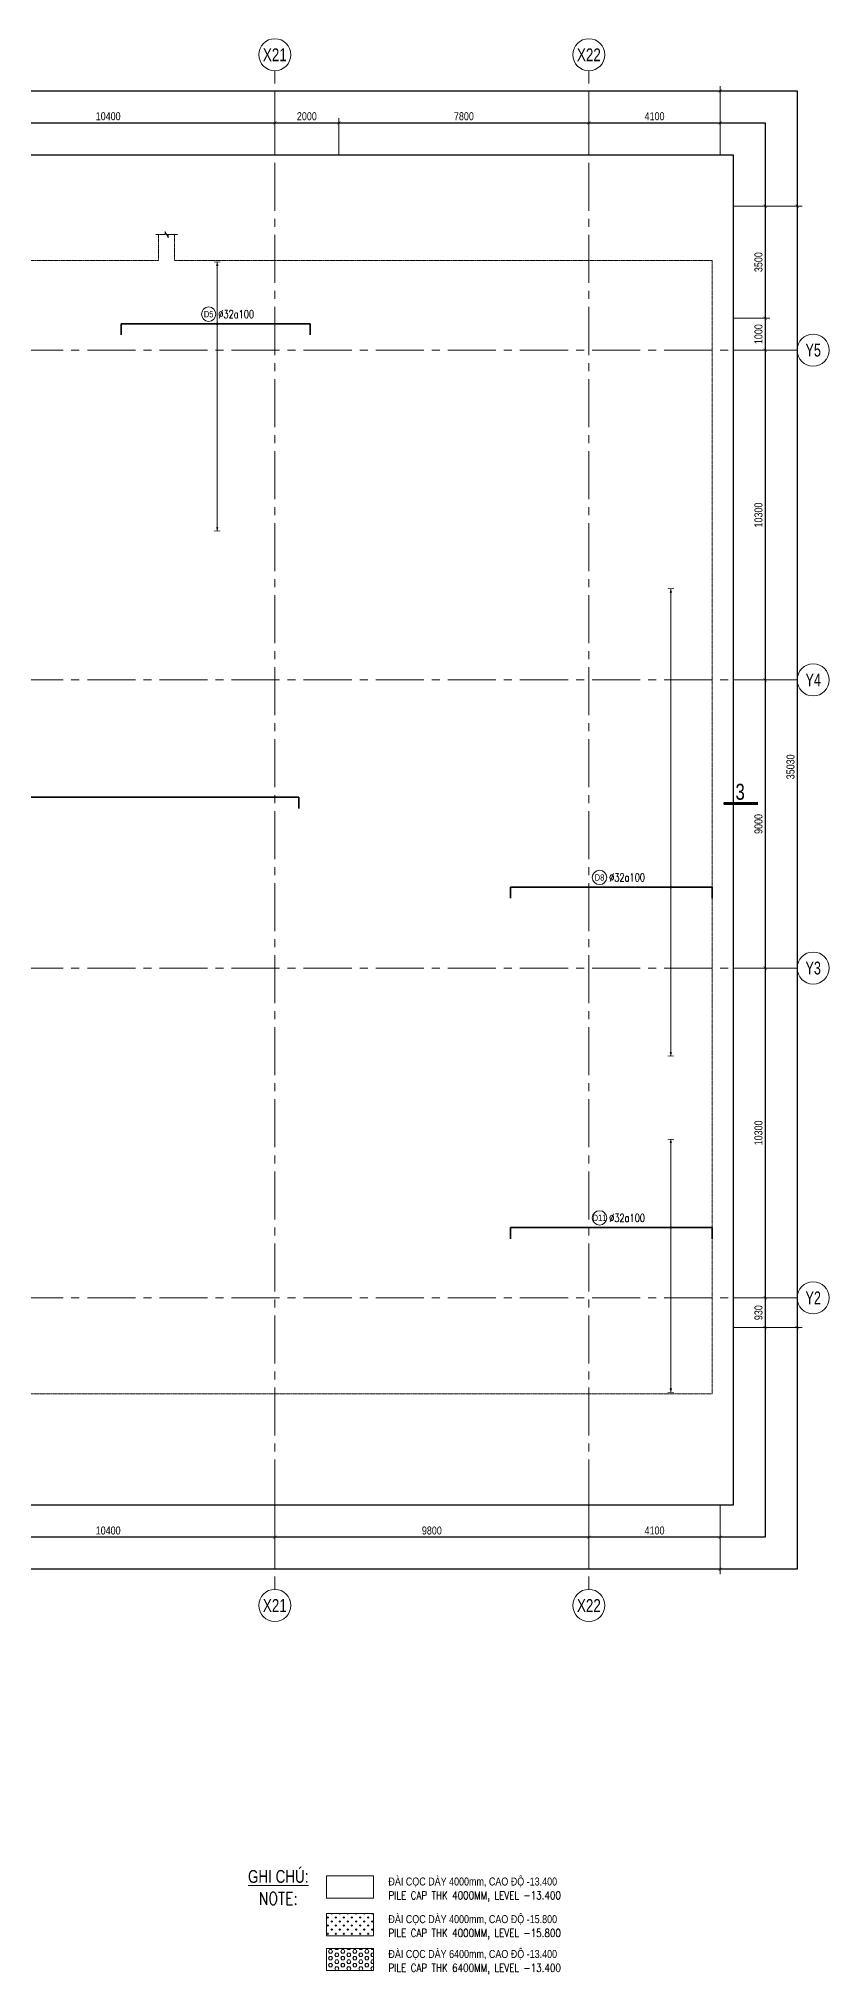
# Model space of a CAD drawing. Header units: millimetres. Extents: x -134772 to 596971, y -129535 to 35703.
# Drawn here: x 384290 to 408955, y -48758 to 11704 of the extents above; entities that cross this region are included whole.
import ezdxf
from ezdxf.enums import TextEntityAlignment as Align

# ---------------------------------------------------------------- set-up
doc = ezdxf.new("R2010")
doc.units = ezdxf.units.MM
doc.header["$MEASUREMENT"] = 0
for name, pattern in [('DASHED2', [0.375, 0.25, -0.125]), ('HIDDEN', [0.375, 0.25, -0.125]), ('POD_Grid$0$CENTER2', [1.125, 0.75, -0.125, 0.125, -0.125])]:
    doc.linetypes.add(name, pattern=pattern)
doc.layers.get('Defpoints').update_dxf_attribs({"color": 252})
for name, color, linetype, lineweight in [('NDC_S_ANNO', 7, 'Continuous', 20), ('NDC_S_CONTINUOUS', 3, 'Continuous', 20), ('NDC_S_DIM', 1, 'Continuous', 9), ('NDC_S_ENG TITLE', 3, 'Continuous', 20), ('NDC_S_HATCH MATERIAL', 8, 'Continuous', 13), ('NDC_S_REBAR', 4, 'Continuous', 35), ('NDC_S_SLAB', 2, 'Continuous', 18), ('NDC_S_TEXT SYMBOL', 7, 'Continuous', 20), ('NDC_S_VN TEXT', 7, 'Continuous', 9), ('NDC_S_VN TITLE', 6, 'Continuous', 9), ('POD_Grid$0$NDC_S_AXIS', 5, 'POD_Grid$0$CENTER2', 13), ('POD_Grid$0$NDC_S_SYMBOL', 1, 'Continuous', 15), ('POD_Grid$0$NDC_S_TEXT SYMBOL', 7, 'Continuous', 20)]:
    doc.layers.add(name, color=color, linetype=linetype, lineweight=lineweight)
doc.styles.add('ARIAL', font='arial.ttf', dxfattribs={"width": 0.8})
doc.styles.add('NDC_ANNO', font='', dxfattribs={"width": 0.8})
doc.styles.add('NDC_ARIAL', font='arial.ttf', dxfattribs={"width": 0.8})
doc.styles.add('NDC_EN TXT', font='romans.shx', dxfattribs={"width": 0.8})
doc.styles.add('NDC_ROMANS', font='romans.shx', dxfattribs={"width": 0.8})
doc.styles.add('POD_Grid$0$NDC_ANNO', font='', dxfattribs={"width": 0.8})
doc.styles.get('NDC_ANNO').set_extended_font_data('Dotum')
doc.styles.get('POD_Grid$0$NDC_ANNO').set_extended_font_data('Dotum')
doc.dimstyles.new('NDC_1-100', dxfattribs={"dimscale": 100, "dimtxt": 2.5, "dimasz": 1, "dimexe": 1.5, "dimexo": 0, "dimgap": 0.8, "dimtad": 1, "dimdec": 0, "dimdsep": 46, "dimtxsty": 'NDC_ARIAL', "dimblk": 'DIMMARK', "dimcen": 49999.938995, "dimdle": 1.5, "dimclrd": 1, "dimclre": 1, "dimclrt": 3, "dimadec": 0, "dimazin": 0, "dimtfac": 1, "dimtdec": 0, "dimtix": 1, "dimtmove": 2, "dimatfit": 3, "dimfxl": 1, "dimarcsym": 0})

# ---------------------------------------------------------------- blocks, each defined once
blk = doc.blocks.new('*U51')
at = {"layer": 'POD_Grid$0$NDC_S_SYMBOL'}
blk.add_line((0, 5), (0, 9), dxfattribs=at)
blk.add_circle((0, 0), 5, dxfattribs=at)
at = {"layer": 'POD_Grid$0$NDC_S_TEXT SYMBOL', "color": 7, "style": 'POD_Grid$0$NDC_ANNO', "width": 0.8}
blk.add_attdef('GRID', text='', height=4, dxfattribs=at).set_placement((0, 0), align=Align.MIDDLE)
blk = doc.blocks.new('*U52')
at = {"layer": 'POD_Grid$0$NDC_S_SYMBOL'}
blk.add_line((5, 0), (9, 0), dxfattribs=at)
blk.add_circle((0, 0), 5, dxfattribs=at)
at = {"layer": 'POD_Grid$0$NDC_S_TEXT SYMBOL', "color": 7, "style": 'POD_Grid$0$NDC_ANNO', "width": 0.8}
blk.add_attdef('GRID', text='', height=4, rotation=270, dxfattribs=at).set_placement((0, 0), align=Align.MIDDLE)
blk = doc.blocks.new('DIMMARK')
at = {"layer": 'NDC_S_DIM', "color": 1}
blk.add_line((-1.5, 0), (1, 0), dxfattribs=at)
at = {"layer": 'NDC_S_DIM', "color": 2, "const_width": 0.15}
blk.add_lwpolyline([(-0.5, -0.5), (0.5, 0.5)], dxfattribs=at)
blk = doc.blocks.new('*D554')
at = {"layer": 'Defpoints', "color": 0, "transparency": 16777216}
for p in [(40300, -5549), (50700, -5549), (50700, -6549)]:
    blk.add_point(p, dxfattribs=at)
at = {"layer": 'NDC_S_DIM', "color": 1, "lineweight": -2, "transparency": 16777216}
for p, q in [((40300, -5549), (40300, -6699)), ((50700, -5549), (50700, -6699)), ((40400, -6549), (50600, -6549))]:
    blk.add_line(p, q, dxfattribs=at)
at = {"layer": 'NDC_S_DIM', "color": 1, "lineweight": -2, "transparency": 16777216, "xscale": 100, "yscale": 100, "zscale": 100, "rotation": 180}
blk.add_blockref('DIMMARK', (40300, -6549), dxfattribs=at)
at = {"layer": 'NDC_S_DIM', "color": 1, "lineweight": -2, "transparency": 16777216, "xscale": 100, "yscale": 100, "zscale": 100}
blk.add_blockref('DIMMARK', (50700, -6549), dxfattribs=at)
at = {"layer": 'NDC_S_DIM', "color": 3, "transparency": 16777216, "insert": (45500, -6341), "char_height": 250, "attachment_point": 5, "style": 'NDC_ARIAL'}
blk.add_mtext('10400', dxfattribs=at)
blk = doc.blocks.new('*D555')
at = {"layer": 'Defpoints', "color": 0, "transparency": 16777216}
for p in [(50700, -5549), (60500, -5549), (60500, -6549)]:
    blk.add_point(p, dxfattribs=at)
at = {"layer": 'NDC_S_DIM', "color": 1, "lineweight": -2, "transparency": 16777216}
for p, q in [((50700, -5549), (50700, -6699)), ((60500, -5549), (60500, -6699)), ((50800, -6549), (60400, -6549))]:
    blk.add_line(p, q, dxfattribs=at)
at = {"layer": 'NDC_S_DIM', "color": 1, "lineweight": -2, "transparency": 16777216, "xscale": 100, "yscale": 100, "zscale": 100, "rotation": 180}
blk.add_blockref('DIMMARK', (50700, -6549), dxfattribs=at)
at = {"layer": 'NDC_S_DIM', "color": 1, "lineweight": -2, "transparency": 16777216, "xscale": 100, "yscale": 100, "zscale": 100}
blk.add_blockref('DIMMARK', (60500, -6549), dxfattribs=at)
at = {"layer": 'NDC_S_DIM', "color": 3, "transparency": 16777216, "insert": (55600, -6341), "char_height": 250, "attachment_point": 5, "style": 'NDC_ARIAL'}
blk.add_mtext('9800', dxfattribs=at)
blk = doc.blocks.new('*D556')
at = {"layer": 'Defpoints', "color": 0, "transparency": 16777216}
for p in [(60500, -5549), (64600, -5549), (64600, -6549)]:
    blk.add_point(p, dxfattribs=at)
at = {"layer": 'NDC_S_DIM', "color": 1, "lineweight": -2, "transparency": 16777216}
for p, q in [((60500, -5549), (60500, -6699)), ((64600, -5549), (64600, -6699)), ((60600, -6549), (64500, -6549))]:
    blk.add_line(p, q, dxfattribs=at)
at = {"layer": 'NDC_S_DIM', "color": 1, "lineweight": -2, "transparency": 16777216, "xscale": 100, "yscale": 100, "zscale": 100, "rotation": 180}
blk.add_blockref('DIMMARK', (60500, -6549), dxfattribs=at)
at = {"layer": 'NDC_S_DIM', "color": 1, "lineweight": -2, "transparency": 16777216, "xscale": 100, "yscale": 100, "zscale": 100}
blk.add_blockref('DIMMARK', (64600, -6549), dxfattribs=at)
at = {"layer": 'NDC_S_DIM', "color": 3, "transparency": 16777216, "insert": (62550, -6341), "char_height": 250, "attachment_point": 5, "style": 'NDC_ARIAL'}
blk.add_mtext('4100', dxfattribs=at)
blk = doc.blocks.new('*D557')
at = {"layer": 'Defpoints', "color": 0, "transparency": 16777216}
for p in [(0, -5549), (64600, -5549), (64600, -7549)]:
    blk.add_point(p, dxfattribs=at)
at = {"layer": 'NDC_S_DIM', "color": 1, "lineweight": -2, "transparency": 16777216}
for p, q in [((0, -5549), (0, -7699)), ((64600, -5549), (64600, -7699)), ((100, -7549), (64500, -7549))]:
    blk.add_line(p, q, dxfattribs=at)
at = {"layer": 'NDC_S_DIM', "color": 1, "lineweight": -2, "transparency": 16777216, "xscale": 100, "yscale": 100, "zscale": 100, "rotation": 180}
blk.add_blockref('DIMMARK', (0, -7549), dxfattribs=at)
at = {"layer": 'NDC_S_DIM', "color": 1, "lineweight": -2, "transparency": 16777216, "xscale": 100, "yscale": 100, "zscale": 100}
blk.add_blockref('DIMMARK', (64600, -7549), dxfattribs=at)
at = {"layer": 'NDC_S_DIM', "color": 3, "transparency": 16777216, "insert": (32300, -7341), "char_height": 250, "attachment_point": 5, "style": 'NDC_ARIAL'}
blk.add_mtext('64600', dxfattribs=at)
blk = doc.blocks.new('*D563')
at = {"layer": 'Defpoints', "color": 0, "transparency": 16777216}
for p in [(50700, 37630), (40300, 36630), (50700, 36630)]:
    blk.add_point(p, dxfattribs=at)
at = {"layer": 'NDC_S_DIM', "color": 1, "lineweight": -2, "transparency": 16777216}
for p, q in [((40300, 36630), (40300, 37780)), ((40400, 37630), (50600, 37630)), ((50700, 36630), (50700, 37780))]:
    blk.add_line(p, q, dxfattribs=at)
at = {"layer": 'NDC_S_DIM', "color": 1, "lineweight": -2, "transparency": 16777216, "xscale": 100, "yscale": 100, "zscale": 100, "rotation": 180}
blk.add_blockref('DIMMARK', (40300, 37630), dxfattribs=at)
at = {"layer": 'NDC_S_DIM', "color": 1, "lineweight": -2, "transparency": 16777216, "xscale": 100, "yscale": 100, "zscale": 100}
blk.add_blockref('DIMMARK', (50700, 37630), dxfattribs=at)
at = {"layer": 'NDC_S_DIM', "color": 3, "transparency": 16777216, "insert": (45500, 37837), "char_height": 250, "attachment_point": 5, "style": 'NDC_ARIAL'}
blk.add_mtext('10400', dxfattribs=at)
blk = doc.blocks.new('*D564')
at = {"layer": 'Defpoints', "color": 0, "transparency": 16777216}
for p in [(52700, 37630), (50700, 36630), (52700, 36630)]:
    blk.add_point(p, dxfattribs=at)
at = {"layer": 'NDC_S_DIM', "color": 1, "lineweight": -2, "transparency": 16777216}
for p, q in [((50700, 36630), (50700, 37780)), ((50800, 37630), (52600, 37630)), ((52700, 36630), (52700, 37780))]:
    blk.add_line(p, q, dxfattribs=at)
at = {"layer": 'NDC_S_DIM', "color": 1, "lineweight": -2, "transparency": 16777216, "xscale": 100, "yscale": 100, "zscale": 100, "rotation": 180}
blk.add_blockref('DIMMARK', (50700, 37630), dxfattribs=at)
at = {"layer": 'NDC_S_DIM', "color": 1, "lineweight": -2, "transparency": 16777216, "xscale": 100, "yscale": 100, "zscale": 100}
blk.add_blockref('DIMMARK', (52700, 37630), dxfattribs=at)
at = {"layer": 'NDC_S_DIM', "color": 3, "transparency": 16777216, "insert": (51700, 37837), "char_height": 250, "attachment_point": 5, "style": 'NDC_ARIAL'}
blk.add_mtext('2000', dxfattribs=at)
blk = doc.blocks.new('*D565')
at = {"layer": 'Defpoints', "color": 0, "transparency": 16777216}
for p in [(64600, 37630), (60500, 36630), (64600, 36630)]:
    blk.add_point(p, dxfattribs=at)
at = {"layer": 'NDC_S_DIM', "color": 1, "lineweight": -2, "transparency": 16777216}
for p, q in [((60500, 36630), (60500, 37780)), ((60600, 37630), (64500, 37630)), ((64600, 36630), (64600, 37780))]:
    blk.add_line(p, q, dxfattribs=at)
at = {"layer": 'NDC_S_DIM', "color": 1, "lineweight": -2, "transparency": 16777216, "xscale": 100, "yscale": 100, "zscale": 100, "rotation": 180}
blk.add_blockref('DIMMARK', (60500, 37630), dxfattribs=at)
at = {"layer": 'NDC_S_DIM', "color": 1, "lineweight": -2, "transparency": 16777216, "xscale": 100, "yscale": 100, "zscale": 100}
blk.add_blockref('DIMMARK', (64600, 37630), dxfattribs=at)
at = {"layer": 'NDC_S_DIM', "color": 3, "transparency": 16777216, "insert": (62550, 37837), "char_height": 250, "attachment_point": 5, "style": 'NDC_ARIAL'}
blk.add_mtext('4100', dxfattribs=at)
blk = doc.blocks.new('*D566')
at = {"layer": 'Defpoints', "color": 0, "transparency": 16777216}
for p in [(64600, 38630), (0, 36630), (64600, 36630)]:
    blk.add_point(p, dxfattribs=at)
at = {"layer": 'NDC_S_DIM', "color": 1, "lineweight": -2, "transparency": 16777216}
for p, q in [((0, 36630), (0, 38780)), ((64600, 36630), (64600, 38780)), ((100, 38630), (64500, 38630))]:
    blk.add_line(p, q, dxfattribs=at)
at = {"layer": 'NDC_S_DIM', "color": 1, "lineweight": -2, "transparency": 16777216, "xscale": 100, "yscale": 100, "zscale": 100, "rotation": 180}
blk.add_blockref('DIMMARK', (0, 38630), dxfattribs=at)
at = {"layer": 'NDC_S_DIM', "color": 1, "lineweight": -2, "transparency": 16777216, "xscale": 100, "yscale": 100, "zscale": 100}
blk.add_blockref('DIMMARK', (64600, 38630), dxfattribs=at)
at = {"layer": 'NDC_S_DIM', "color": 3, "transparency": 16777216, "insert": (32300, 38837), "char_height": 250, "attachment_point": 5, "style": 'NDC_ARIAL'}
blk.add_mtext('64600', dxfattribs=at)
blk = doc.blocks.new('*D575')
at = {"layer": 'Defpoints', "color": 0, "transparency": 16777216}
for p in [(65000, 930), (66000, 930), (65000, 0)]:
    blk.add_point(p, dxfattribs=at)
at = {"layer": 'NDC_S_DIM', "color": 1, "lineweight": -2, "transparency": 16777216}
for p, q in [((65000, 930), (66150, 930)), ((66000, 100), (66000, 830)), ((65000, 0), (66150, 0))]:
    blk.add_line(p, q, dxfattribs=at)
at = {"layer": 'NDC_S_DIM', "color": 1, "lineweight": -2, "transparency": 16777216, "xscale": 100, "yscale": 100, "zscale": 100}
for p, rotation in [((66000, 930), 90), ((66000, 0), 270)]:
    blk.add_blockref('DIMMARK', p, dxfattribs=dict(at, rotation=rotation))
at = {"layer": 'NDC_S_DIM', "color": 3, "transparency": 16777216, "insert": (65792, 465), "char_height": 250, "attachment_point": 5, "rotation": 90, "style": 'NDC_ARIAL'}
blk.add_mtext('930', dxfattribs=at)
blk = doc.blocks.new('*D576')
at = {"layer": 'Defpoints', "color": 0, "transparency": 16777216}
for p in [(65000, 11230), (66000, 11230), (65000, 930)]:
    blk.add_point(p, dxfattribs=at)
at = {"layer": 'NDC_S_DIM', "color": 1, "lineweight": -2, "transparency": 16777216}
for p, q in [((65000, 11230), (66150, 11230)), ((66000, 1030), (66000, 11130)), ((65000, 930), (66150, 930))]:
    blk.add_line(p, q, dxfattribs=at)
at = {"layer": 'NDC_S_DIM', "color": 1, "lineweight": -2, "transparency": 16777216, "xscale": 100, "yscale": 100, "zscale": 100}
for p, rotation in [((66000, 11230), 90), ((66000, 930), 270)]:
    blk.add_blockref('DIMMARK', p, dxfattribs=dict(at, rotation=rotation))
at = {"layer": 'NDC_S_DIM', "color": 3, "transparency": 16777216, "insert": (65792, 6080), "char_height": 250, "attachment_point": 5, "rotation": 90, "style": 'NDC_ARIAL'}
blk.add_mtext('10300', dxfattribs=at)
blk = doc.blocks.new('*D577')
at = {"layer": 'Defpoints', "color": 0, "transparency": 16777216}
for p in [(65000, 20230), (66000, 20230), (65000, 11230)]:
    blk.add_point(p, dxfattribs=at)
at = {"layer": 'NDC_S_DIM', "color": 1, "lineweight": -2, "transparency": 16777216}
for p, q in [((65000, 20230), (66150, 20230)), ((66000, 11330), (66000, 20130)), ((65000, 11230), (66150, 11230))]:
    blk.add_line(p, q, dxfattribs=at)
at = {"layer": 'NDC_S_DIM', "color": 1, "lineweight": -2, "transparency": 16777216, "xscale": 100, "yscale": 100, "zscale": 100}
for p, rotation in [((66000, 20230), 90), ((66000, 11230), 270)]:
    blk.add_blockref('DIMMARK', p, dxfattribs=dict(at, rotation=rotation))
at = {"layer": 'NDC_S_DIM', "color": 3, "transparency": 16777216, "insert": (65792, 15730), "char_height": 250, "attachment_point": 5, "rotation": 90, "style": 'NDC_ARIAL'}
blk.add_mtext('9000', dxfattribs=at)
blk = doc.blocks.new('*D578')
at = {"layer": 'Defpoints', "color": 0, "transparency": 16777216}
for p in [(65000, 30530), (66000, 30530), (65000, 20230)]:
    blk.add_point(p, dxfattribs=at)
at = {"layer": 'NDC_S_DIM', "color": 1, "lineweight": -2, "transparency": 16777216}
for p, q in [((65000, 30530), (66150, 30530)), ((66000, 20330), (66000, 30430)), ((65000, 20230), (66150, 20230))]:
    blk.add_line(p, q, dxfattribs=at)
at = {"layer": 'NDC_S_DIM', "color": 1, "lineweight": -2, "transparency": 16777216, "xscale": 100, "yscale": 100, "zscale": 100}
for p, rotation in [((66000, 30530), 90), ((66000, 20230), 270)]:
    blk.add_blockref('DIMMARK', p, dxfattribs=dict(at, rotation=rotation))
at = {"layer": 'NDC_S_DIM', "color": 3, "transparency": 16777216, "insert": (65792, 25380), "char_height": 250, "attachment_point": 5, "rotation": 90, "style": 'NDC_ARIAL'}
blk.add_mtext('10300', dxfattribs=at)
blk = doc.blocks.new('*D579')
at = {"layer": 'Defpoints', "color": 0, "transparency": 16777216}
for p in [(65000, 31530), (66000, 31530), (65000, 30530)]:
    blk.add_point(p, dxfattribs=at)
at = {"layer": 'NDC_S_DIM', "color": 1, "lineweight": -2, "transparency": 16777216}
for p, q in [((65000, 31530), (66150, 31530)), ((66000, 30630), (66000, 31430)), ((65000, 30530), (66150, 30530))]:
    blk.add_line(p, q, dxfattribs=at)
at = {"layer": 'NDC_S_DIM', "color": 1, "lineweight": -2, "transparency": 16777216, "xscale": 100, "yscale": 100, "zscale": 100}
for p, rotation in [((66000, 31530), 90), ((66000, 30530), 270)]:
    blk.add_blockref('DIMMARK', p, dxfattribs=dict(at, rotation=rotation))
at = {"layer": 'NDC_S_DIM', "color": 3, "transparency": 16777216, "insert": (65792, 31030), "char_height": 250, "attachment_point": 5, "rotation": 90, "style": 'NDC_ARIAL'}
blk.add_mtext('1000', dxfattribs=at)
blk = doc.blocks.new('*D580')
at = {"layer": 'Defpoints', "color": 0, "transparency": 16777216}
for p in [(65000, 35030), (66000, 35030), (65000, 31530)]:
    blk.add_point(p, dxfattribs=at)
at = {"layer": 'NDC_S_DIM', "color": 1, "lineweight": -2, "transparency": 16777216}
for p, q in [((65000, 35030), (66150, 35030)), ((66000, 31630), (66000, 34930)), ((65000, 31530), (66150, 31530))]:
    blk.add_line(p, q, dxfattribs=at)
at = {"layer": 'NDC_S_DIM', "color": 1, "lineweight": -2, "transparency": 16777216, "xscale": 100, "yscale": 100, "zscale": 100}
for p, rotation in [((66000, 35030), 90), ((66000, 31530), 270)]:
    blk.add_blockref('DIMMARK', p, dxfattribs=dict(at, rotation=rotation))
at = {"layer": 'NDC_S_DIM', "color": 3, "transparency": 16777216, "insert": (65792, 33280), "char_height": 250, "attachment_point": 5, "rotation": 90, "style": 'NDC_ARIAL'}
blk.add_mtext('3500', dxfattribs=at)
blk = doc.blocks.new('*D581')
at = {"layer": 'Defpoints', "color": 0, "transparency": 16777216}
for p in [(65000, 35030), (67000, 35030), (65000, 0)]:
    blk.add_point(p, dxfattribs=at)
at = {"layer": 'NDC_S_DIM', "color": 1, "lineweight": -2, "transparency": 16777216}
for p, q in [((65000, 35030), (67150, 35030)), ((67000, 100), (67000, 34930)), ((65000, 0), (67150, 0))]:
    blk.add_line(p, q, dxfattribs=at)
at = {"layer": 'NDC_S_DIM', "color": 1, "lineweight": -2, "transparency": 16777216, "xscale": 100, "yscale": 100, "zscale": 100}
for p, rotation in [((67000, 35030), 90), ((67000, 0), 270)]:
    blk.add_blockref('DIMMARK', p, dxfattribs=dict(at, rotation=rotation))
at = {"layer": 'NDC_S_DIM', "color": 3, "transparency": 16777216, "insert": (66792, 17515), "char_height": 250, "attachment_point": 5, "rotation": 90, "style": 'NDC_ARIAL'}
blk.add_mtext('35030', dxfattribs=at)
blk = doc.blocks.new('*D582')
at = {"layer": 'Defpoints', "color": 0, "transparency": 16777216}
for p in [(60500, 37630), (52700, 36630), (60500, 36630)]:
    blk.add_point(p, dxfattribs=at)
at = {"layer": 'NDC_S_DIM', "color": 1, "lineweight": -2, "transparency": 16777216}
for p, q in [((52700, 36630), (52700, 37780)), ((52800, 37630), (60400, 37630)), ((60500, 36630), (60500, 37780))]:
    blk.add_line(p, q, dxfattribs=at)
at = {"layer": 'NDC_S_DIM', "color": 1, "lineweight": -2, "transparency": 16777216, "xscale": 100, "yscale": 100, "zscale": 100, "rotation": 180}
blk.add_blockref('DIMMARK', (52700, 37630), dxfattribs=at)
at = {"layer": 'NDC_S_DIM', "color": 1, "lineweight": -2, "transparency": 16777216, "xscale": 100, "yscale": 100, "zscale": 100}
blk.add_blockref('DIMMARK', (60500, 37630), dxfattribs=at)
at = {"layer": 'NDC_S_DIM', "color": 3, "transparency": 16777216, "insert": (56600, 37837), "char_height": 250, "attachment_point": 5, "style": 'NDC_ARIAL'}
blk.add_mtext('7800', dxfattribs=at)
blk = doc.blocks.new('*U275')
at = {"layer": 'NDC_S_ANNO', "color": 0, "linetype": 'ByBlock', "lineweight": -2}
blk.add_line((-4.36, 0), (1, 0), dxfattribs=at)
at = {"layer": 'NDC_S_ANNO', "ltscale": 0.005, "const_width": 0.5}
blk.add_lwpolyline([(1, 0), (-4.36, 0)], dxfattribs=at)
at = {"layer": 'NDC_S_TEXT SYMBOL', "linetype": 'ByBlock', "lineweight": -2, "style": 'NDC_ANNO', "width": 0.8}
blk.add_attdef('DETAIL', text='', height=2.5, dxfattribs=at).set_placement((-1.05, 1.82), align=Align.MIDDLE_RIGHT)
blk = doc.blocks.new('*U1337')
h = blk.add_hatch(color=6)
edge = h.paths.add_edge_path()
edge.add_arc((-2.99, 0), 0.3, 0, 360)
at = {"ltscale": 500}
for p, q in [((0, 0), (-53.06, 0)), ((-53.06, 0), (-53.06, -3.5)), ((0, 0), (9.94, 0)), ((9.94, 0), (9.94, -3.5))]:
    blk.add_line(p, q, dxfattribs=at)
at = {"layer": 'NDC_S_DIM', "color": 8}
for q in [(-2.99, 27.54), (-2.99, -51.46)]:
    blk.add_line((-2.99, 0), q, dxfattribs=at)
for points in [[(-3.99, 27.54, 0.2, 0.2, 0), (-1.99, 27.54, 0, 0, 0)], [(-3.99, -51.46, 0.2, 0.2, 0), (-1.99, -51.46, 0, 0, 0)]]:
    blk.add_lwpolyline(points, format="xyseb", dxfattribs=at)
at = {"layer": 'NDC_S_DIM'}
blk.add_circle((-25.24, 3), 2.25, dxfattribs=at)
at = {"layer": 'NDC_S_DIM', "color": 6}
blk.add_circle((-2.99, 0), 0.3, dxfattribs=at)
at = {"layer": 'NDC_S_DIM', "color": 8}
for points in [[(-3.39, 26.34), (-2.99, 27.54), (-2.59, 26.34)], [(-3.39, -50.26), (-2.99, -51.46), (-2.59, -50.26)]]:
    blk.add_solid(points, dxfattribs=at)
at = {"layer": 'NDC_S_VN TEXT', "style": 'ARIAL', "width": 0.8}
blk.add_attdef('KHT', text='', height=2, dxfattribs=at).set_placement((-25.24, 3), align=Align.MIDDLE_CENTER)
at = {"layer": 'NDC_S_VN TEXT', "color": 3, "style": 'NDC_EN TXT', "width": 0.75}
blk.add_attdef('DKT', (-22.24, 1.75), '', height=2.5, dxfattribs=at)
blk = doc.blocks.new('*U1341')
h = blk.add_hatch(color=6)
edge = h.paths.add_edge_path()
edge.add_arc((-2.99, 0), 0.3, 0, 360)
at = {"ltscale": 500}
for p, q in [((0, 0), (-46.42, 0)), ((-46.42, 0), (-46.42, -3.5)), ((0, 0), (93.58, 0)), ((93.58, 0), (93.58, -3.5))]:
    blk.add_line(p, q, dxfattribs=at)
at = {"layer": 'NDC_S_DIM', "color": 8}
for q in [(-2.99, 56.13), (-2.99, -80.87)]:
    blk.add_line((-2.99, 0), q, dxfattribs=at)
for points in [[(-3.99, 56.13, 0.2, 0.2, 0), (-1.99, 56.13, 0, 0, 0)], [(-3.99, -80.87, 0.2, 0.2, 0), (-1.99, -80.87, 0, 0, 0)]]:
    blk.add_lwpolyline(points, format="xyseb", dxfattribs=at)
at = {"layer": 'NDC_S_DIM'}
blk.add_circle((-5.68, 3), 2.25, dxfattribs=at)
at = {"layer": 'NDC_S_DIM', "color": 6}
blk.add_circle((-2.99, 0), 0.3, dxfattribs=at)
at = {"layer": 'NDC_S_DIM', "color": 8}
for points in [[(-3.39, 54.93), (-2.99, 56.13), (-2.59, 54.93)], [(-3.39, -79.67), (-2.99, -80.87), (-2.59, -79.67)]]:
    blk.add_solid(points, dxfattribs=at)
at = {"layer": 'NDC_S_VN TEXT', "style": 'ARIAL', "width": 0.8}
blk.add_attdef('KHT', text='', height=2, dxfattribs=at).set_placement((-5.68, 3), align=Align.MIDDLE_CENTER)
at = {"layer": 'NDC_S_VN TEXT', "color": 3, "style": 'NDC_EN TXT', "width": 0.75}
blk.add_attdef('DKT', (-2.68, 1.75), '', height=2.5, dxfattribs=at)
blk = doc.blocks.new('*U1345')
h = blk.add_hatch(color=6)
edge = h.paths.add_edge_path()
edge.add_arc((-2.99, 0), 0.3, 0, 360)
at = {"ltscale": 500}
for p, q in [((0, 0), (-33.03, 0)), ((-33.03, 0), (-33.03, -3.5)), ((0, 0), (25.97, 0)), ((25.97, 0), (25.97, -3.5))]:
    blk.add_line(p, q, dxfattribs=at)
at = {"layer": 'NDC_S_DIM', "color": 8}
for q in [(-2.99, 19.25), (-2.99, -64.75)]:
    blk.add_line((-2.99, 0), q, dxfattribs=at)
for points in [[(-3.99, 19.25, 0.2, 0.2, 0), (-1.99, 19.25, 0, 0, 0)], [(-3.99, -64.75, 0.2, 0.2, 0), (-1.99, -64.75, 0, 0, 0)]]:
    blk.add_lwpolyline(points, format="xyseb", dxfattribs=at)
at = {"layer": 'NDC_S_DIM'}
blk.add_circle((-5.68, 3), 2.25, dxfattribs=at)
at = {"layer": 'NDC_S_DIM', "color": 6}
blk.add_circle((-2.99, 0), 0.3, dxfattribs=at)
at = {"layer": 'NDC_S_DIM', "color": 8}
for points in [[(-3.39, 18.05), (-2.99, 19.25), (-2.59, 18.05)], [(-3.39, -63.55), (-2.99, -64.75), (-2.59, -63.55)]]:
    blk.add_solid(points, dxfattribs=at)
at = {"layer": 'NDC_S_VN TEXT', "style": 'ARIAL', "width": 0.8}
blk.add_attdef('KHT', text='', height=2, dxfattribs=at).set_placement((-5.68, 3), align=Align.MIDDLE_CENTER)
at = {"layer": 'NDC_S_VN TEXT', "color": 3, "style": 'NDC_EN TXT', "width": 0.75}
blk.add_attdef('DKT', (-2.68, 1.75), '', height=2.5, dxfattribs=at)
blk = doc.blocks.new('*U1346')
h = blk.add_hatch(color=6)
edge = h.paths.add_edge_path()
edge.add_arc((-2.99, 0), 0.3, 0, 360)
at = {"ltscale": 500}
for p, q in [((0, 0), (-53.06, 0)), ((-53.06, 0), (-53.06, -3.5)), ((0, 0), (9.94, 0)), ((9.94, 0), (9.94, -3.5))]:
    blk.add_line(p, q, dxfattribs=at)
at = {"layer": 'NDC_S_DIM', "color": 8}
for q in [(-2.99, 93.2), (-2.99, -52.8)]:
    blk.add_line((-2.99, 0), q, dxfattribs=at)
for points in [[(-3.99, 93.2, 0.2, 0.2, 0), (-1.99, 93.2, 0, 0, 0)], [(-3.99, -52.8, 0.2, 0.2, 0), (-1.99, -52.8, 0, 0, 0)]]:
    blk.add_lwpolyline(points, format="xyseb", dxfattribs=at)
at = {"layer": 'NDC_S_DIM'}
blk.add_circle((-25.24, 3), 2.25, dxfattribs=at)
at = {"layer": 'NDC_S_DIM', "color": 6}
blk.add_circle((-2.99, 0), 0.3, dxfattribs=at)
at = {"layer": 'NDC_S_DIM', "color": 8}
for points in [[(-3.39, 92), (-2.99, 93.2), (-2.59, 92)], [(-3.39, -51.6), (-2.99, -52.8), (-2.59, -51.6)]]:
    blk.add_solid(points, dxfattribs=at)
at = {"layer": 'NDC_S_VN TEXT', "style": 'ARIAL', "width": 0.8}
blk.add_attdef('KHT', text='', height=2, dxfattribs=at).set_placement((-25.24, 3), align=Align.MIDDLE_CENTER)
at = {"layer": 'NDC_S_VN TEXT', "color": 3, "style": 'NDC_EN TXT', "width": 0.75}
blk.add_attdef('DKT', (-22.24, 1.75), '', height=2.5, dxfattribs=at)
blk = doc.blocks.new('luoi truc hotel')
at = {"layer": 'Defpoints'}
for points in [[(-2400, 38629.6), (67000, 38629.6), (67000, -7549.1), (-2400, -7549.1)], [(-1400, 37629.6), (66000, 37629.6), (66000, -6549.1), (-1400, -6549.1)], [(-400, 36629.6), (65000, 36629.6), (65000, -5549.1), (-400, -5549.1)]]:
    blk.add_lwpolyline(points, close=True, dxfattribs=at)
at = {"layer": 'POD_Grid$0$NDC_S_AXIS', "ltscale": 2000}
for points in [[(50700, 38629.6), (50700, -7549.1)], [(60500, 38629.6), (60500, -7549.1)], [(-2400, 30530), (67000, 30530)], [(-2400, 20230), (67000, 20230)], [(-2400, 11230), (67000, 11230)], [(-2400, 930), (67000, 930)]]:
    blk.add_lwpolyline(points, dxfattribs=at)
at = {"layer": 'POD_Grid$0$NDC_S_AXIS'}
ref = blk.add_blockref('*U51', (50700, 39759.6), dxfattribs=dict(at, xscale=-100, yscale=100, zscale=100, rotation=180))
ref.add_attrib('GRID', 'X21', dxfattribs={"layer": 'POD_Grid$0$NDC_S_TEXT SYMBOL', "color": 7, "height": 400, "style": 'POD_Grid$0$NDC_ANNO', "width": 0.8}).set_placement((50700, 39759.6), align=Align.MIDDLE)
ref = blk.add_blockref('*U51', (60500, 39759.6), dxfattribs=dict(at, xscale=-100, yscale=100, zscale=100, rotation=180))
ref.add_attrib('GRID', 'X22', dxfattribs={"layer": 'POD_Grid$0$NDC_S_TEXT SYMBOL', "color": 7, "height": 400, "style": 'POD_Grid$0$NDC_ANNO', "width": 0.8}).set_placement((60500, 39759.6), align=Align.MIDDLE)
ref = blk.add_blockref('*U52', (67500, 30530), dxfattribs=dict(at, xscale=-100, yscale=100, zscale=100))
ref.add_attrib('GRID', 'Y5', dxfattribs={"layer": 'POD_Grid$0$NDC_S_TEXT SYMBOL', "color": 7, "height": 400, "style": 'POD_Grid$0$NDC_ANNO', "width": 0.75}).set_placement((67500, 30530), align=Align.MIDDLE)
ref = blk.add_blockref('*U52', (67500, 20230), dxfattribs=dict(at, xscale=-100, yscale=100, zscale=100))
ref.add_attrib('GRID', 'Y4', dxfattribs={"layer": 'POD_Grid$0$NDC_S_TEXT SYMBOL', "color": 7, "height": 400, "style": 'POD_Grid$0$NDC_ANNO', "width": 0.75}).set_placement((67500, 20230), align=Align.MIDDLE)
ref = blk.add_blockref('*U52', (67500, 11230), dxfattribs=dict(at, xscale=-100, yscale=100, zscale=100))
ref.add_attrib('GRID', 'Y3', dxfattribs={"layer": 'POD_Grid$0$NDC_S_TEXT SYMBOL', "color": 7, "height": 400, "style": 'POD_Grid$0$NDC_ANNO', "width": 0.75}).set_placement((67500, 11230), align=Align.MIDDLE)
ref = blk.add_blockref('*U52', (67500, 930), dxfattribs=dict(at, xscale=-100, yscale=100, zscale=100))
ref.add_attrib('GRID', 'Y2', dxfattribs={"layer": 'POD_Grid$0$NDC_S_TEXT SYMBOL', "color": 7, "height": 400, "style": 'POD_Grid$0$NDC_ANNO', "width": 0.75}).set_placement((67500, 930), align=Align.MIDDLE)
at = {"layer": 'POD_Grid$0$NDC_S_AXIS', "xscale": 100, "yscale": 100, "zscale": 100}
for p, values in [((50700, -8679.1), {'GRID': 'X21'}), ((60500, -8679.1), {'GRID': 'X22'})]:
    blk.add_blockref('*U51', p, dxfattribs=at).add_auto_attribs(values)
at = {"layer": 'NDC_S_DIM'}
for base, p1, p2, picture, middle in [((64600, 38629.6), (0, 36629.6), (64600, 36629.6), '*D566', (32300, 38837.2)), ((50700, 37629.6), (40300, 36629.6), (50700, 36629.6), '*D563', (45500, 37837.2)), ((52700, 37629.6), (50700, 36629.6), (52700, 36629.6), '*D564', (51700, 37837.2)), ((60500, 37629.6), (52700, 36629.6), (60500, 36629.6), '*D582', (56600, 37837.2)), ((64600, 37629.6), (60500, 36629.6), (64600, 36629.6), '*D565', (62550, 37837.2)), ((64600, -7549.1), (0, -5549.1), (64600, -5549.1), '*D557', (32300, -7341.5)), ((50700, -6549.1), (40300, -5549.1), (50700, -5549.1), '*D554', (45500, -6341.5)), ((60500, -6549.1), (50700, -5549.1), (60500, -5549.1), '*D555', (55600, -6341.5)), ((64600, -6549.1), (60500, -5549.1), (64600, -5549.1), '*D556', (62550, -6341.5))]:
    dim = blk.add_linear_dim(base=base, p1=p1, p2=p2, dimstyle='NDC_1-100', dxfattribs=at)
    dim.commit()
    dim.dimension.update_dxf_attribs({"geometry": picture, "text_midpoint": middle})
for base, p1, p2, picture, middle in [((66000, 35030.4919), (65000, 31530), (65000, 35030.4919), '*D580', (65792.2715, 33280.246)), ((67000, 35030.4919), (65000, 0), (65000, 35030.4919), '*D581', (66792.2715, 17515.246)), ((66000, 31530), (65000, 30530), (65000, 31530), '*D579', (65792.4, 31030)), ((66000, 30530), (65000, 20230), (65000, 30530), '*D578', (65792.3, 25380)), ((66000, 20230), (65000, 11230), (65000, 20230), '*D577', (65792.4, 15730)), ((66000, 11230), (65000, 930), (65000, 11230), '*D576', (65792.3, 6080)), ((66000, 930), (65000, 0), (65000, 930), '*D575', (65792.3, 465))]:
    dim = blk.add_linear_dim(base=base, p1=p1, p2=p2, angle=90, dimstyle='NDC_1-100', dxfattribs=at)
    dim.commit()
    dim.dimension.update_dxf_attribs({"geometry": picture, "text_midpoint": middle})

msp = doc.modelspace()

# ---------------------------------------------------------------- hatches: boundary and pattern name
at = {"layer": 'NDC_S_HATCH MATERIAL'}
h = msp.add_hatch(dxfattribs=at)
h.set_pattern_fill('CROSS', color=256, scale=500)
h.set_pattern_definition([(0, (250407.32, 45886.08), (125, 125), [62.5, -187.5]), (90, (250438.57, 45854.83), (-125, 125), [62.5, -187.5])])
h.paths.add_polyline_path([(393263.5, -46859.8), (394730.8, -46859.8), (394730.8, -47555.4), (393263.5, -47555.4)])
at = {"layer": 'NDC_S_HATCH MATERIAL', "linetype": 'HIDDEN'}
h = msp.add_hatch(dxfattribs=at)
h.set_pattern_fill('HEX', color=256, scale=500)
h.set_pattern_definition([(0, (253679.18, -7283.38), (0, 108.253175), [62.5, -125]), (120, (253679.18, -7283.38), (-93.75, -54.12659), [62.5, -125]), (60, (253741.68, -7283.38), (-93.75, 54.12659), [62.5, -125])])
h.paths.add_polyline_path([(393263.5, -47948.4), (394730.8, -47948.4), (394730.8, -48644.1), (393263.5, -48644.1)])

# ---------------------------------------------------------------- linework, layer by layer
at = {"layer": 'NDC_S_CONTINUOUS', "linetype": 'HIDDEN'}
msp.add_lwpolyline([(393655.4, 4774.2), (389655.4, 4774.2), (389655.4, 4774.2), (388530.4, 4774.2), (388530.4, 5586.5), (388030.4, 5586.5), (388030.4, 4774.2), (367305.4, 4774.2), (367305.4, 5574.4), (360405.4, 5574.4), (360405.4, 4774.2), (340955.4, 4774.2), (340955.4, -30626.1), (405305.4, -30626.1), (405305.4, 4774.2), (393655.4, 4774.2), (393655.4, 4774.2)], dxfattribs=at)
at = {"layer": 'NDC_S_DIM', "linetype": 'HIDDEN'}
msp.add_lwpolyline([(388630.4, 5586.5), (388330.4, 5586.5), (388330.4, 5486.5), (388230.4, 5686.5), (388230.4, 5586.5), (387930.4, 5586.5)], dxfattribs=at)
at = {"layer": 'NDC_S_SLAB'}
for points in [[(393263.5, -45684.1), (394730.8, -45684.1), (394730.8, -46379.7), (393263.5, -46379.7)], [(393263.5, -46859.8), (394730.8, -46859.8), (394730.8, -47555.4), (393263.5, -47555.4)], [(393263.5, -47948.4), (394730.8, -47948.4), (394730.8, -48644.1), (393263.5, -48644.1)]]:
    msp.add_lwpolyline(points, close=True, dxfattribs=at)

# ---------------------------------------------------------------- block references
at = {"layer": 'NDC_S_DIM'}
msp.add_blockref('luoi truc hotel', (340955.4, -28555.6), dxfattribs=at)
at = {"layer": 'NDC_S_REBAR', "linetype": 'DASHED2', "xscale": 100, "yscale": 100, "zscale": 100}
for name, p, values in [('*U1345', (390158.9, 2799.6), {'KHT': 'D5', 'DKT': '%%c32a100'}), ('*U1346', (404311.6, -14795.8), {'KHT': 'D8', 'DKT': '%%c32a100'}), ('*U1341', (383047.5, -11988.6), {'KHT': 'D7', 'DKT': '%%c32a100'}), ('*U1337', (404311.6, -25429.6), {'KHT': 'D11', 'DKT': '%%c32a100'})]:
    msp.add_blockref(name, p, dxfattribs=at).add_auto_attribs(values)
at = {"layer": 'NDC_S_VN TEXT', "xscale": 200, "yscale": 200, "zscale": 200}
msp.add_blockref('*U275', (406531.2, -12184.4), dxfattribs=at).add_auto_attribs({'DETAIL': '3'})

# ---------------------------------------------------------------- texts
at = {"layer": 'NDC_S_ENG TITLE', "style": 'NDC_ROMANS', "width": 0.8}
msp.add_text('NOTE:', height=400, dxfattribs=at).set_placement((391762.5, -46390.6), align=Align.MIDDLE)
for s, p in [('PILE CAP THK 4000MM, LEVEL -13.400', (395199.7, -46292.1)), ('PILE CAP THK 4000MM, LEVEL -15.800', (395199.7, -47467.8)), ('PILE CAP THK 6400MM, LEVEL -13.400', (395199.7, -48556.5))]:
    msp.add_text(s, height=250, dxfattribs=at).set_placement(p, align=Align.MIDDLE_LEFT)
at = {"layer": 'NDC_S_VN TEXT', "style": 'ARIAL', "width": 0.8}
for s, p in [('ĐÀI CỌC DÀY 4000mm, CAO ĐỘ -13.400', (395199.7, -45859.3)), ('ĐÀI CỌC DÀY 4000mm, CAO ĐỘ -15.800', (395199.7, -47035)), ('ĐÀI CỌC DÀY 6400mm, CAO ĐỘ -13.400', (395199.7, -48123.6))]:
    msp.add_text(s, height=250, dxfattribs=at).set_placement(p, align=Align.MIDDLE_LEFT)
at = {"layer": 'NDC_S_VN TITLE', "style": 'NDC_ARIAL', "width": 0.75}
msp.add_text('%%UGHI CHÚ:', height=400, dxfattribs=at).set_placement((391762.5, -45651.4), align=Align.MIDDLE)

doc.saveas('drawing.dxf')
